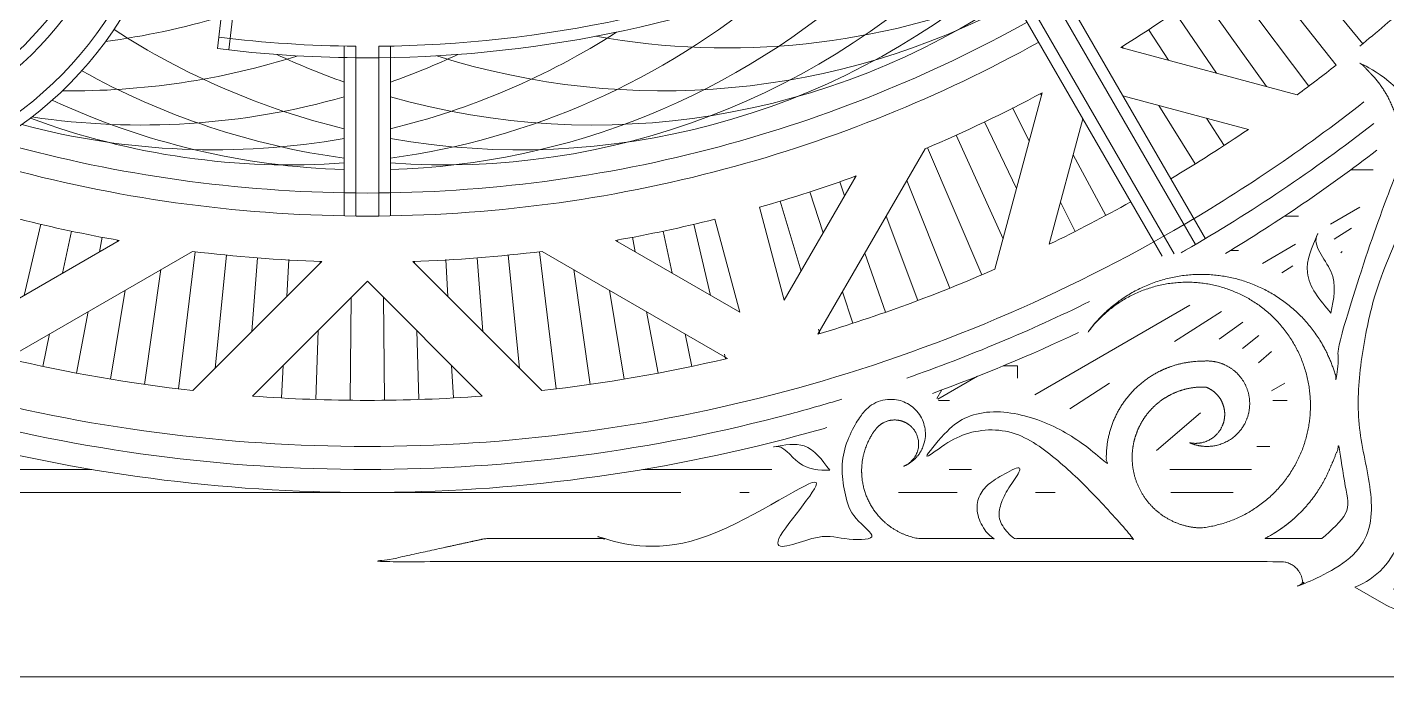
# Model space of a CAD drawing. Header units: inches. Extents: x -1.5 to 24.5, y -14.4 to 30.8.
# Drawn here: x 18.977 to 19.899, y 22.838 to 23.278 of the extents above; entities that cross this region are included whole.
import ezdxf

# ---------------------------------------------------------------- set-up
doc = ezdxf.new("R2010")
doc.units = ezdxf.units.IN
doc.header["$MEASUREMENT"] = 0
doc.layers.add('NOPLOT', color=5, linetype='Continuous', lineweight=5)

# ---------------------------------------------------------------- blocks, each defined once
blk = doc.blocks.new('Outline')
at = {"layer": 'NOPLOT', "color": 1}
blk.add_line((-1.25, 0), (-1.25, 2.3125), dxfattribs=at)
blk = doc.blocks.new('BG')
at = {"layer": 'NOPLOT', "color": 5}
for p, q in [((-1.07026, 1.93201), (-1.07026, 1.91659)), ((-1.15591, 1.92493), (-1.20311, 1.88611)), ((-1.14129, 1.90675), (-1.20311, 1.85814)), ((-1.12707, 1.88825), (-1.20202, 1.83193)), ((-1.15335, 1.76077), (-1.12128, 1.88047)), ((-1.03901, 1.88124), (-1.03901, 1.87187)), ((-0.92561, 1.87205), (-0.92038, 1.86299)), ((-0.91401, 1.87359), (-0.91401, 1.86379)), ((-1.12684, 1.8597), (-1.18943, 1.81479)), ((-0.88276, 1.86198), (-0.88276, 1.85302)), ((-1.12062, 1.76219), (-1.09781, 1.84732)), ((-0.86713, 1.84952), (-0.86713, 1.7941)), ((-1.01557, 1.84065), (-1.01557, 1.835)), ((-0.85151, 1.83706), (-0.85151, 1.79469)), ((-1.13598, 1.82561), (-1.17722, 1.79737)), ((-1.08689, 1.83094), (-1.10544, 1.81883)), ((-1.07435, 1.81127), (-1.11409, 1.78654)), ((-1.14465, 1.79322), (-1.16559, 1.77955)), ((-1.15291, 1.76239), (-1.15395, 1.76174)), ((-1.03936, 1.75066), (-1.08064, 1.7286)), ((-1.10499, 1.73513), (-1.01986, 1.71232)), ((-1.02859, 1.72996), (-1.04835, 1.71995)), ((-0.85151, 1.71626), (-0.85151, 1.70301)), ((-1.12259, 1.70749), (-1.00289, 1.67542)), ((-1.12097, 1.70706), (-1.12205, 1.70648)), ((-1.09013, 1.69879), (-1.11244, 1.6875)), ((-1.05775, 1.69012), (-1.10283, 1.66852)), ((-0.93744, 1.68125), (-0.93744, 1.69078)), ((-0.92904, 1.69078), (-0.93744, 1.69078)), ((-1.02366, 1.68098), (-1.09385, 1.64924)), ((-0.99905, 1.66651), (-1.08529, 1.62976)), ((-0.93036, 1.66377), (-0.91473, 1.6367)), ((-0.86713, 1.6597), (-0.86713, 1.64441)), ((-0.99014, 1.64495), (-1.06314, 1.61571)), ((-0.91401, 1.63734), (-0.91401, 1.64466)), ((-0.85151, 1.64985), (-0.85151, 1.61022)), ((-0.9211, 1.63954), (-0.91531, 1.6362)), ((-0.95888, 1.55552), (-1.08459, 1.62809)), ((-0.9817, 1.62319), (-1.03892, 1.60173)), ((-0.97375, 1.60126), (-1.0138, 1.58723)), ((-0.98185, 1.53269), (-1.0662, 1.58139)), ((-1.0658, 1.58028), (-1.06486, 1.58062)), ((-0.96628, 1.57915), (-0.98772, 1.57217)), ((-1.0527, 1.5736), (-1.06223, 1.57026)), ((-1.02767, 1.55915), (-1.05541, 1.55011)), ((-0.95929, 1.55689), (-0.96237, 1.55596)), ((-1.00163, 1.54411), (-1.04905, 1.52981)), ((-1.04493, 1.51579), (-0.98185, 1.53269)), ((-0.86713, 1.52425), (-0.86713, 1.43685)), ((-0.85151, 1.50892), (-0.85151, 1.50252)), ((-1.03684, 1.48561), (-0.97376, 1.50251)), ((-0.97376, 1.50251), (-1.02246, 1.41816)), ((-0.94246, 1.49423), (-1.01503, 1.36852)), ((-0.94213, 1.49283), (-0.94526, 1.4921)), ((-0.98518, 1.48273), (-1.0334, 1.47141)), ((-0.93705, 1.47006), (-0.95911, 1.46539)), ((-1.00022, 1.45669), (-1.02876, 1.45064)), ((-0.85151, 1.46263), (-0.85151, 0.65654)), ((-0.93246, 1.44718), (-0.97417, 1.43931)), ((-1.01467, 1.43166), (-1.02459, 1.42978)), ((-0.92839, 1.42421), (-0.98867, 1.41419)), ((-1.02267, 1.41932), (-1.02169, 1.4195)), ((-0.92481, 1.40115), (-1.00266, 1.38996)), ((-0.92175, 1.37802), (-1.01481, 1.36673)), ((-1.00825, 1.28076), (-0.92062, 1.36838)), ((-0.93583, 1.35318), (-1.01248, 1.34558)), ((-0.96078, 1.32823), (-1.01062, 1.32439)), ((-0.99481, 1.25), (-0.91687, 1.32794)), ((-0.98449, 1.30452), (-1.00945, 1.30315)), ((-0.91561, 1.3083), (-0.93772, 1.30709)), ((-1.00706, 1.28195), (-1.00828, 1.28191)), ((-0.91458, 1.28499), (-0.96136, 1.28345)), ((-1.15427, 1.26563), (-1.03914, 1.26563)), ((-1.15416, 1.25781), (-1.03904, 1.25781)), ((-1.14635, 1.25781), (-1.14635, 1.24219)), ((-0.91407, 1.26167), (-0.98391, 1.2609)), ((-0.99481, 1.25), (-0.91687, 1.17206)), ((-1.03904, 1.24219), (-1.15416, 1.24219)), ((-0.91407, 1.23833), (-0.98391, 1.2391)), ((-1.03914, 1.23438), (-1.15427, 1.23438)), ((-1.00706, 1.21805), (-1.00828, 1.21809)), ((-1.00825, 1.21924), (-0.92062, 1.13162)), ((-0.91458, 1.21501), (-0.96136, 1.21655)), ((-0.98449, 1.19548), (-1.00945, 1.19685)), ((-0.91561, 1.1917), (-0.93772, 1.19291)), ((-0.96078, 1.17177), (-1.01062, 1.17561)), ((-1.18267, 1.15978), (-1.15164, 1.1561)), ((-0.93583, 1.14682), (-1.01248, 1.15442)), ((-1.18359, 1.15202), (-1.15256, 1.14834)), ((-0.94246, 1.00577), (-1.01503, 1.13148)), ((-0.92175, 1.12198), (-1.01481, 1.13327)), ((-0.92481, 1.09885), (-1.00266, 1.11004)), ((-1.02267, 1.08068), (-1.02169, 1.0805)), ((-0.97376, 0.99749), (-1.02246, 1.08184)), ((-0.92839, 1.07579), (-0.98867, 1.08581)), ((-1.01467, 1.06834), (-1.02459, 1.07022)), ((-0.93246, 1.05282), (-0.97417, 1.06069)), ((-0.86713, 1.06315), (-0.86713, 0.66556)), ((-1.00022, 1.04331), (-1.02876, 1.04936)), ((-0.93705, 1.02994), (-0.95911, 1.03461)), ((-0.98518, 1.01727), (-1.0334, 1.02859))]:
    blk.add_line(p, q, dxfattribs=at)
for points in [[(-1.27224, 1.67465), (-1.02367, 1.81816)], [(-1.26824, 1.66794), (-1.01969, 1.81144)], [(-1.01339, 1.79703), (-1.26043, 1.65441)], [(-1.01176, 1.78895), (-1.25662, 1.64759)]]:
    blk.add_lwpolyline(points, dxfattribs=at)
for centre, radius, start, end in [((-1.97651, 1.25), 1.0625, 39.29927, 41.67446), ((-1.97651, 1.25), 1.10938, 30, 37.95493), ((-1.97651, 1.25), 1.125, 31.14184, 37.47389), ((-1.97651, 1.25), 1.09375, 30, 38.15181), ((-1.97651, 1.25), 1.0625, 36.3972, 38.17867), ((-1.97651, 1.25), 1.0625, 30.84262, 34.20689), ((-1.97651, 1.25), 0.96875, 31.81966, 37.02752), ((-1.97651, 1.25), 1.10938, 29.82407, 30), ((-1.97651, 1.25), 1.09375, 15, 30), ((-1.97651, 1.25), 1.0625, 25.79311, 29.15738), ((-1.97651, 1.25), 1.10938, 19.24476, 26.18776), ((-1.97651, 1.25), 1.125, 19.91224, 25.37273), ((-1.97651, 1.25), 0.96875, 22.97248, 28.18034), ((-1.97651, 1.25), 0.92187, 15, 29.02884), ((-1.97651, 1.25), 0.9375, 15, 29.04503), ((-1.60641, 1.4033), 0.50565, 344.20043, 34.15795), ((-1.62958, 1.4503), 0.50565, 342.37741, 28.22925), ((-1.58956, 1.35368), 0.50565, 349.97116, 40.02884), ((-1.65869, 1.49387), 0.50565, 349.87741, 22.28143), ((-1.97651, 1.25), 1.0625, 16.71097, 23.6028), ((-1.57934, 1.30229), 0.50565, 355.84205, 45.79957), ((-1.57591, 1.25), 0.50565, 1.77075, 42.33088), ((-1.97651, 1.25), 0.82238, 0.54431, 23.72785), ((-1.97651, 1.25), 0.83019, 0.53919, 23.73041), ((-1.97651, 1.25), 0.96875, 15.92417, 20.00391), ((-1.97651, 1.25), 1.10938, 15, 16.86228), ((-1.97651, 1.25), 1.125, 15, 16.07813), ((-1.97651, 1.25), 1.125, 0, 15), ((-1.97651, 1.25), 1.09375, 0, 15), ((-1.97651, 1.25), 1.10938, 0, 15), ((-1.57934, 1.19771), 0.50565, 7.71857, 40.12259), ((-1.97651, 1.25), 1.0625, 6.3972, 13.28903), ((-1.97651, 1.25), 0.92187, 0, 15), ((-1.97651, 1.25), 0.9375, 0, 15), ((-1.97651, 1.25), 0.96875, 9.99609, 14.07583), ((-1.58956, 1.14632), 0.50565, 13.64733, 32.62259), ((-1.97651, 1.25), 0.96875, 1.81966, 7.02752), ((-1.97651, 1.25), 1.0625, 0, 4.20689), ((-1.60641, 1.0967), 0.50565, 19.51624, 25.12259), ((-1.97651, 1.25), 0.92187, 345, 360), ((-1.97651, 1.25), 0.9375, 345, 360), ((-1.97651, 1.25), 1.09375, 345, 360), ((-1.97651, 1.25), 1.0625, 355.79311, 360), ((-1.97651, 1.25), 1.10938, 345, 360), ((-1.97651, 1.25), 1.125, 345, 360), ((-1.97651, 1.25), 0.82238, 352.96385, 359.45569), ((-1.97651, 1.25), 0.83019, 352.96641, 359.46081), ((-1.58956, 1.35368), 0.50565, 326.99792, 346.35267), ((-1.60641, 1.4033), 0.50565, 334.87741, 340.48376), ((-1.57934, 1.30229), 0.50565, 330.89951, 352.28143), ((-1.60641, 1.0967), 0.50565, 351.57702, 15.79957), ((-1.57591, 1.25), 0.50565, 335.00679, 358.22925), ((-1.57934, 1.19771), 0.50565, 339.6104, 4.15795), ((-1.58956, 1.14632), 0.50565, 345.03503, 10.02884), ((-1.97651, 1.25), 0.96875, 352.97248, 358.18034), ((-1.62958, 1.0497), 0.50565, 359.26727, 17.62259), ((-1.65869, 1.00613), 0.50565, 7.55035, 16.63742), ((-1.97651, 1.25), 1.0625, 346.71097, 353.6028), ((-1.3098, 0.86508), 0.25744, 340.8692, 109.99904), ((-1.3098, 0.86508), 0.24939, 341.2243, 109.99523), ((-1.3098, 0.86508), 0.22526, 342.4452, 110.1423), ((-1.3098, 0.86508), 0.21721, 342.91395, 110.25403), ((-1.97651, 1.25), 0.96875, 345.92417, 350.00391)]:
    blk.add_arc(centre, radius, start, end, dxfattribs=at)

msp = doc.modelspace()

# ---------------------------------------------------------------- linework, layer by layer
at = {"layer": 'NOPLOT'}
for p, q in [((19.86357, 23.13458), (19.87532, 23.14211)), ((19.86795, 23.12534), (19.86898, 23.12608)), ((19.82801, 23.11177), (19.83544, 23.11654)), ((19.75528, 23.06511), (19.78707, 23.08551)), ((19.78545, 23.06681), (19.8015, 23.0782)), ((19.80137, 23.06039), (19.81251, 23.0691)), ((19.68422, 23.01953), (19.71114, 23.0368))]:
    msp.add_line(p, q, dxfattribs=at)
for points in [[(19.88097, 23.15625), (19.861, 23.14472)], [(19.83734, 23.13106), (19.81485, 23.11808)], [(19.76566, 23.08967), (19.6606, 23.02902)], [(19.81211, 23.05057), (19.82111, 23.05832)], [(19.74304, 22.99113), (19.7729, 23.01683)]]:
    msp.add_lwpolyline(points, dxfattribs=at)
msp.add_lwpolyline([(19.9035, 22.89715, 0.121704), (19.94157, 22.91073), (19.93273, 22.89542, -0.414214), (19.89876, 22.88632), (19.87757, 22.89856, 0.236219), (19.90792, 22.93165)], format="xyb", dxfattribs=at)
for points, weights, knots in [([(19.77338, 22.9387), (19.75574, 22.93905), (19.74068, 22.94825), (19.7323, 22.96377), (19.72392, 22.97929), (19.72449, 22.99693), (19.73387, 23.01187), (19.74324, 23.02682), (19.75887, 23.03501), (19.77649, 23.03422), (19.78665, 23.03043), (19.79152, 23.02077), (19.78857, 23.01038), (19.78556, 22.99979), (19.77612, 22.99415), (19.76537, 22.99652), (19.77687, 22.99135), (19.78925, 22.9937), (19.79804, 23.00274), (19.80683, 23.01177), (19.80885, 23.02421), (19.80337, 23.03556), (19.79789, 23.04691), (19.78689, 23.05306), (19.77435, 23.05179), (19.75607, 23.05179), (19.73929, 23.04454), (19.72676, 23.03122), (19.71424, 23.0179), (19.70803, 23.0007), (19.70916, 22.98246), (19.70748, 22.98398), (19.69261, 22.99714), (19.66341, 23.01615), (19.61178, 23.02081), (19.59428, 22.99693), (19.58608, 22.98576), (19.59554, 22.99278), (19.61307, 23.00579), (19.6468, 23.00596), (19.68449, 22.97993), (19.70761, 22.95396), (19.72418, 22.93534), (19.72533, 22.93405), (19.72648, 22.93276), (19.72763, 22.93146), (19.7006, 22.93146), (19.67357, 22.93146), (19.64653, 22.93146), (19.64231, 22.935), (19.62949, 22.9487), (19.64354, 22.96761), (19.65379, 22.98142), (19.63865, 22.97497), (19.61656, 22.96555), (19.62375, 22.93885), (19.63061, 22.93299), (19.63313, 22.93146), (19.61606, 22.93146), (19.59898, 22.93146), (19.5819, 22.93146), (19.56543, 22.93428), (19.55248, 22.94482), (19.54637, 22.96037), (19.54027, 22.97592), (19.54259, 22.99247), (19.55274, 23.00573), (19.55713, 23.01129), (19.56391, 23.01332), (19.57063, 23.0111), (19.57735, 23.00887), (19.58158, 23.00319), (19.58179, 22.99612), (19.582, 22.98904), (19.57811, 22.98313), (19.57154, 22.98051), (19.58153, 22.98447), (19.5872, 22.99361), (19.58632, 23.00433), (19.58544, 23.01505), (19.57834, 23.02313), (19.56783, 23.0254), (19.55732, 23.02768), (19.54752, 23.02324), (19.54229, 23.01385), (19.52163, 22.98694), (19.52536, 22.95321), (19.55141, 22.93146), (19.52533, 22.93146), (19.49924, 22.93146), (19.47316, 22.93146), (19.48101, 22.93264), (19.49849, 22.94189), (19.51535, 22.96381), (19.52682, 22.95507), (19.53021, 22.95248), (19.52475, 22.96043), (19.51136, 22.97988), (19.48741, 22.95094), (19.458, 22.94294), (19.4419, 22.95308), (19.43241, 22.95904), (19.44245, 22.9463), (19.45249, 22.93356), (19.46511, 22.93146), (19.38501, 22.93146), (19.3049, 22.93146), (19.2879, 22.93146), (19.26409, 22.92626), (19.24029, 22.92105), (19.21648, 22.91584), (19.39514, 22.91584), (19.60508, 22.91584), (19.82797, 22.91584), (19.832, 22.91562), (19.83564, 22.91388), (19.83834, 22.91088), (19.84104, 22.90788), (19.84238, 22.90407), (19.84216, 22.90004), (19.87215, 22.91734), (19.88079, 22.92325), (19.89355, 22.94615), (19.87415, 23.00966), (19.88471, 23.10122), (19.92474, 23.17163), (19.9249, 23.21997), (19.90244, 23.24359), (19.88211, 23.2534), (19.88443, 23.25096), (19.88674, 23.24851), (19.88905, 23.24607), (19.90665, 23.22745), (19.91259, 23.20253), (19.90527, 23.17798), (19.89602, 23.14693), (19.87812, 23.11417), (19.86765, 23.06526), (19.86585, 23.05264), (19.86502, 23.0399), (19.85547, 23.07641), (19.82785, 23.10212), (19.79076, 23.10905), (19.75366, 23.11598), (19.71862, 23.10197), (19.69653, 23.07137), (19.72013, 23.10337), (19.75841, 23.11417), (19.79525, 23.09922), (19.8321, 23.08427), (19.85203, 23.04985), (19.84666, 23.01045), (19.84128, 22.97105), (19.81287, 22.94323), (19.77336, 22.93869)], [1, 0.909313181824, 0.909313181824, 1, 0.909313181824, 0.909313181824, 1, 0.909313181824, 0.909313181824, 0.992017234516, 0.818537526138, 0.821198447966, 1, 0.818497328116, 0.818497328116, 1, 0.879434696193, 0.879434696193, 1, 0.879434696193, 0.879434696193, 1, 0.879434696193, 0.879434696193, 1, 0.945253353823, 0.945253353823, 1, 0.945253353823, 0.945253353823, 1, 1, 1, 1, 1, 1, 1, 1, 1, 1, 1, 1, 1, 1, 1, 1, 1, 1, 1, 1, 1, 1, 1, 1, 1, 1, 1, 1, 1, 1, 1, 0.913958504111, 0.913958504111, 1, 0.913958504111, 0.913958504111, 1, 0.879434696193, 0.879434696193, 1, 0.879434696193, 0.879434696193, 1, 0.879434696193, 0.879434696193, 1, 0.868949919426, 0.868949919426, 1, 0.868949919426, 0.868949919426, 1, 0.868949919426, 0.868949919426, 1, 0.814230653861, 0.814230653861, 1, 1, 1, 1, 1, 1, 1, 1, 1, 1, 1, 1, 1, 1, 1, 1, 1, 1, 1, 1, 1, 1, 1, 1, 1, 1, 1, 0.949253021674, 0.949253021674, 1, 0.949253021674, 0.949253021674, 1, 1, 1, 1, 1, 1, 1, 1, 1, 1, 1, 1, 1, 0.910698977885, 0.910698977885, 1, 1, 1, 1, 1, 1, 0.896349465218, 0.896349465218, 1, 0.896349465218, 0.896349465218, 1, 0.859814778049, 0.859814778049, 1, 0.859814778049, 0.859814778049, 1, 0.859814778049, 0.859814778049, 1], [0, 0, 0, 0, 1.055391, 1.055391, 1.055391, 2.110782, 2.110782, 2.110782, 3.166173, 3.166173, 3.166173, 4.655212, 4.655212, 4.655212, 6.166745, 6.166745, 6.166745, 7.388475, 7.388475, 7.388475, 8.610206, 8.610206, 8.610206, 9.831936, 9.831936, 9.831936, 10.648119, 10.648119, 10.648119, 11.464301, 11.464301, 11.464301, 11.472364, 11.534871, 11.58736, 11.633568, 11.633568, 11.633568, 11.674443, 11.709342, 11.744307, 11.83267, 11.83267, 11.83267, 11.838806, 11.838806, 11.838806, 12.838806, 12.838806, 12.838806, 12.857095, 12.906702, 12.906702, 12.906702, 12.955387, 12.977698, 12.988435, 12.988435, 12.988435, 13.988435, 13.988435, 13.988435, 15.015813, 15.015813, 15.015813, 16.04319, 16.04319, 16.04319, 17.264921, 17.264921, 17.264921, 18.486651, 18.486651, 18.486651, 19.708382, 19.708382, 19.708382, 20.983924, 20.983924, 20.983924, 22.259466, 22.259466, 22.259466, 23.535008, 23.535008, 23.535008, 25.065113, 25.065113, 25.065113, 26.065113, 26.065113, 26.065113, 26.0947, 26.127417, 26.141154, 26.141154, 26.141154, 26.169665, 26.210979, 26.23711, 26.274549, 26.274549, 26.274549, 26.325057, 26.325057, 26.325057, 27.325057, 27.325057, 27.325057, 28.325057, 28.325057, 28.325057, 29.259979, 29.259979, 29.259979, 30.045377, 30.045377, 30.045377, 30.830775, 30.830775, 30.830775, 30.839813, 30.862367, 30.90285, 31.029498, 31.128452, 31.143169, 31.201021, 31.201021, 31.201021, 32.201021, 32.201021, 32.201021, 33.248126, 33.248126, 33.248126, 33.353075, 33.353075, 33.388635, 33.388635, 33.388635, 34.518875, 34.518875, 34.518875, 35.649116, 35.649116, 35.649116, 36.969997, 36.969997, 36.969997, 38.290877, 38.290877, 38.290877, 39.611758, 39.611758, 39.611758, 39.611758]), ([(19.85517, 22.93146), (19.87275, 22.94225), (19.87292, 22.95066), (19.87076, 22.97083), (19.86849, 22.98214), (19.86682, 22.99385), (19.86539, 22.99042), (19.86397, 22.98698), (19.86255, 22.98355), (19.86145, 22.98091), (19.86036, 22.97828), (19.85914, 22.97568), (19.8501, 22.95641), (19.8353, 22.94112), (19.81632, 22.93146), (19.82927, 22.93146), (19.84222, 22.93146), (19.85517, 22.93146)], [1, 1, 1, 1, 1, 1, 1, 1, 1, 1, 1, 1, 0.963854838445, 0.963854838445, 1, 1, 1, 1], [0, 0, 0, 0, 0.042601, 0.042601, 0.074351, 0.074351, 0.074351, 0.195021, 0.195021, 0.195021, 0.287628, 0.287628, 0.287628, 0.949231, 0.949231, 0.949231, 1.833109, 1.833109, 1.833109, 1.833109])]:
    msp.add_rational_spline(points, weights, degree=3, knots=knots, dxfattribs=at)
for points, knots in [([(19.8523, 23.13795), (19.84842, 23.12906), (19.83996, 23.10968), (19.85379, 23.09327), (19.86127, 23.08439), (19.86332, 23.0939), (19.86729, 23.11238), (19.84785, 23.13036), (19.85244, 23.1382), (19.85251, 23.13833)], [0, 0, 0, 0, 0.0318371, 0.0693692, 0.0693692, 0.0693692, 0.1028747, 0.1344324, 0.1349451, 0.1349451, 0.1349451, 0.1349451]), ([(19.48379, 22.9937), (19.491, 22.995), (19.5067, 22.99785), (19.51635, 22.98483), (19.52158, 22.97779), (19.51423, 22.97794), (19.49997, 22.97824), (19.49014, 22.99565), (19.48358, 22.99364), (19.48348, 22.99361)], [0, 0, 0, 0, 0.0240341, 0.0523675, 0.0523675, 0.0523675, 0.0776612, 0.1014844, 0.1018714, 0.1018714, 0.1018714, 0.1018714])]:
    msp.add_open_spline(points, degree=3, knots=knots, dxfattribs=at)

# ---------------------------------------------------------------- block references
at = {"color": 1, "xscale": -1, "rotation": 270}
msp.add_blockref('Outline', (17.95803, 24.08771), dxfattribs=at)
at = {"layer": 'NOPLOT', "rotation": 270}
msp.add_blockref('BG', (17.95803, 22.11121), dxfattribs=at)

doc.saveas('drawing.dxf')
